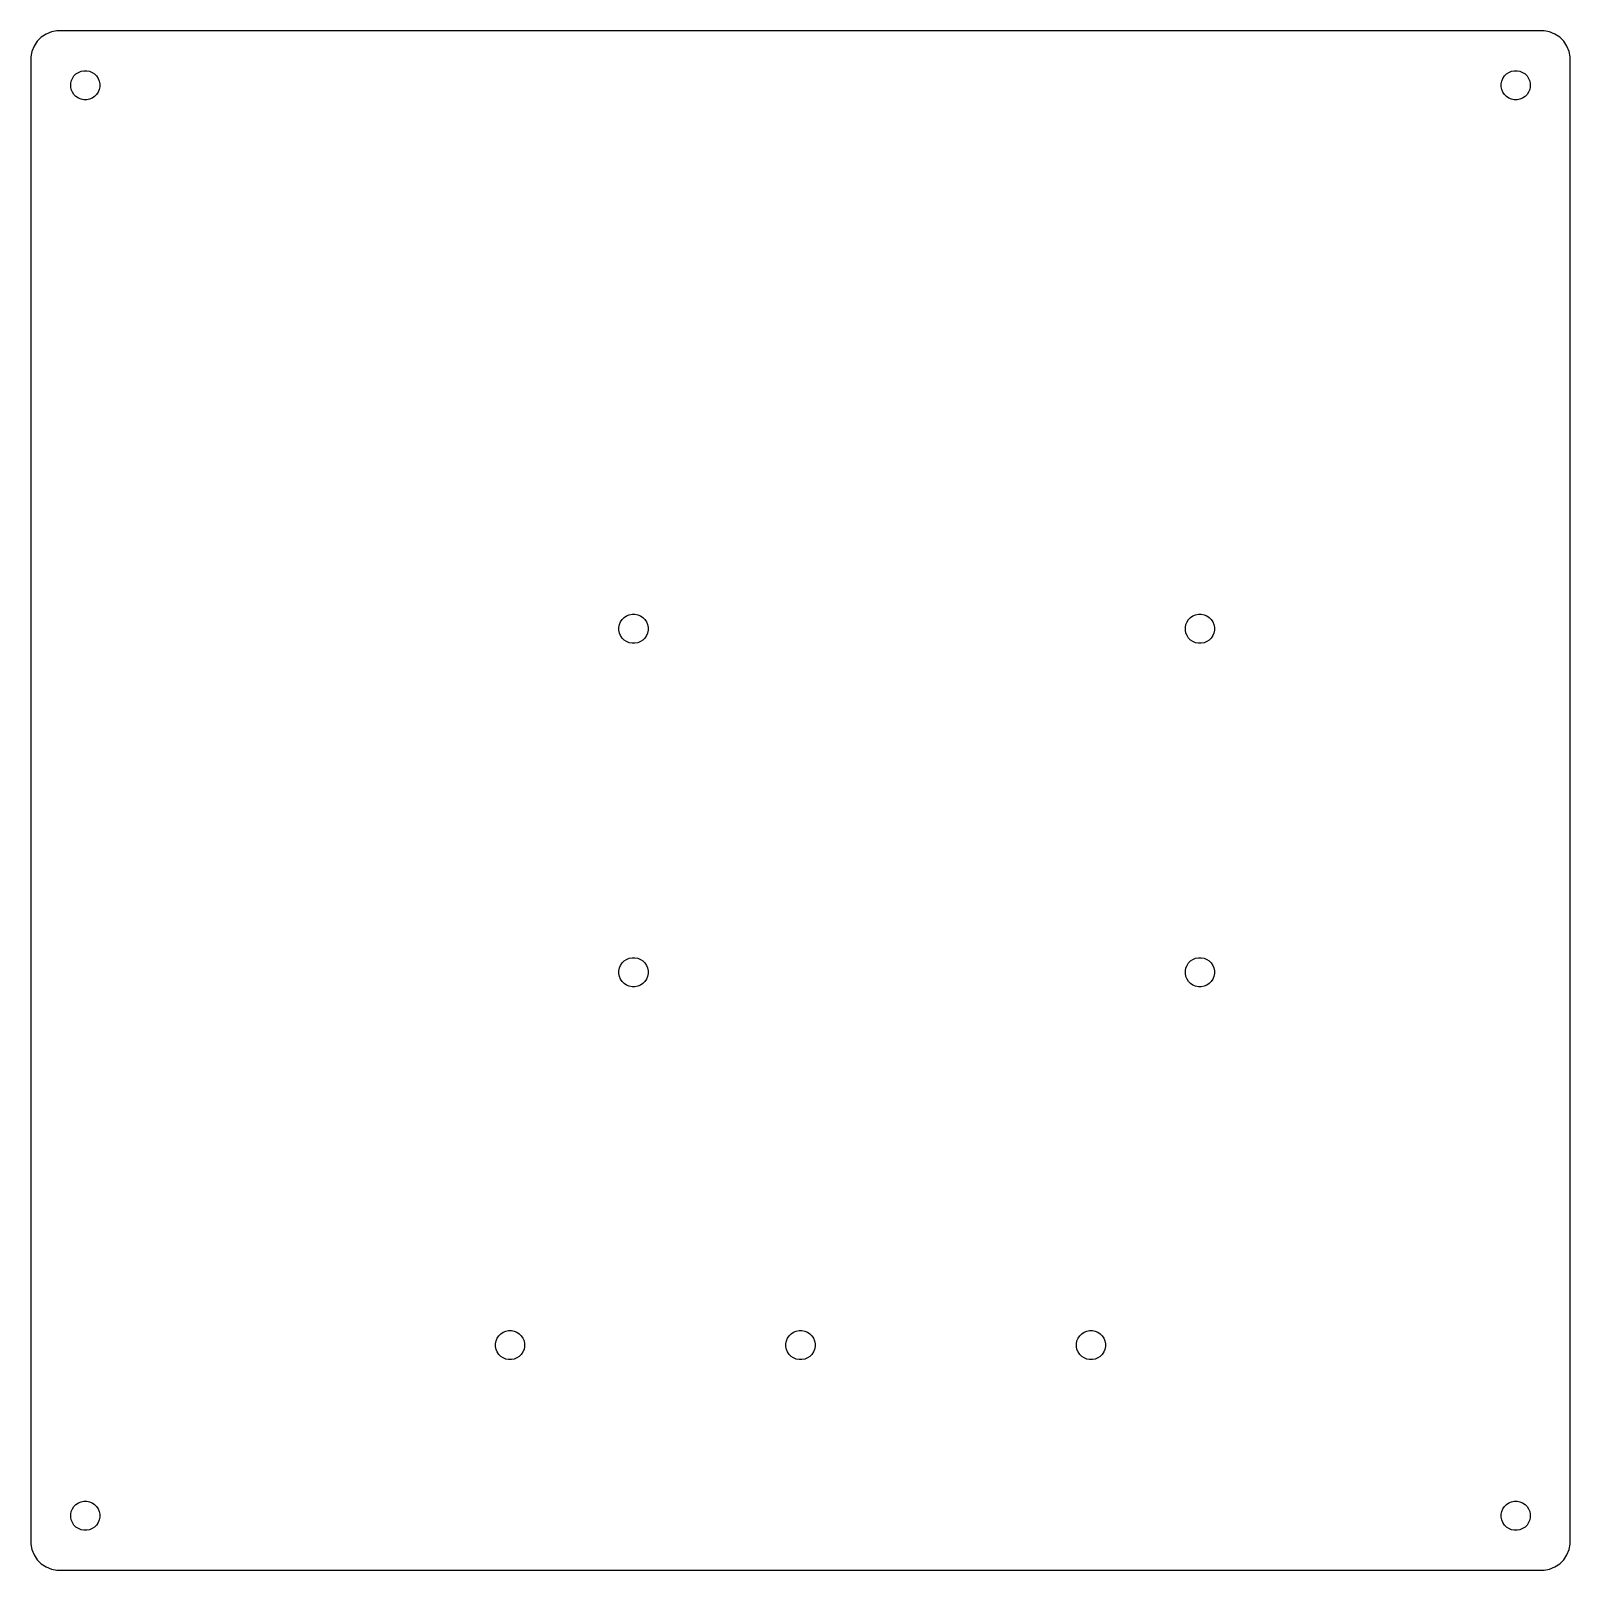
# Model space of a CAD drawing. Header units: millimetres. Extents: x -106 to 106, y -106 to 106.
import ezdxf

# ---------------------------------------------------------------- set-up
doc = ezdxf.new("R2010")
doc.units = ezdxf.units.MM
doc.layers.get('0').update_dxf_attribs({"linetype": 'CONTINUOUS'})

msp = doc.modelspace()

# ---------------------------------------------------------------- linework, layer by layer
for points in [[(103.167, -105.846), (103.895, -105.545), (104.55, -105.107), (105.107, -104.55), (105.545, -103.895), (105.846, -103.167), (106, -102.394), (106, 102.394), (105.846, 103.167), (105.545, 103.895), (105.107, 104.55), (104.55, 105.107), (103.895, 105.545), (103.167, 105.846), (102.394, 106), (-102.394, 106), (-103.167, 105.846), (-103.895, 105.545), (-104.55, 105.107), (-105.107, 104.55), (-105.545, 103.895), (-105.846, 103.167), (-106, 102.394), (-106, -102.394), (-105.846, -103.167), (-105.545, -103.895), (-105.107, -104.55), (-104.55, -105.107), (-103.895, -105.545), (-103.167, -105.846), (-102.394, -106), (102.394, -106)], [(-98.697, 96.5), (-99.0834, 96.5769), (-99.4474, 96.7276), (-99.7749, 96.9465), (-100.054, 97.2251), (-100.272, 97.5526), (-100.423, 97.9166), (-100.5, 98.303), (-100.5, 98.697), (-100.423, 99.0834), (-100.272, 99.4474), (-100.054, 99.7749), (-99.7749, 100.054), (-99.4474, 100.272), (-99.0834, 100.423), (-98.697, 100.5), (-98.303, 100.5), (-97.9166, 100.423), (-97.5526, 100.272), (-97.2251, 100.054), (-96.9465, 99.7749), (-96.7276, 99.4474), (-96.5769, 99.0834), (-96.5, 98.697), (-96.5, 98.303), (-96.5769, 97.9166), (-96.7276, 97.5526), (-96.9465, 97.2251), (-97.2251, 96.9465), (-97.5526, 96.7276), (-97.9166, 96.5769), (-98.303, 96.5)], [(98.303, 96.5), (97.9166, 96.5769), (97.5526, 96.7276), (97.2251, 96.9465), (96.9465, 97.2251), (96.7276, 97.5526), (96.5769, 97.9166), (96.5, 98.303), (96.5, 98.697), (96.5769, 99.0834), (96.7276, 99.4474), (96.9465, 99.7749), (97.2251, 100.054), (97.5526, 100.272), (97.9166, 100.423), (98.303, 100.5), (98.697, 100.5), (99.0834, 100.423), (99.4474, 100.272), (99.7749, 100.054), (100.054, 99.7749), (100.272, 99.4474), (100.423, 99.0834), (100.5, 98.697), (100.5, 98.303), (100.423, 97.9166), (100.272, 97.5526), (100.054, 97.2251), (99.7749, 96.9465), (99.4474, 96.7276), (99.0834, 96.5769), (98.697, 96.5)], [(-23.197, 21.65), (-23.5834, 21.7269), (-23.9474, 21.8776), (-24.2749, 22.0965), (-24.5535, 22.3751), (-24.7724, 22.7026), (-24.9231, 23.0666), (-25, 23.453), (-25, 23.847), (-24.9231, 24.2334), (-24.7724, 24.5974), (-24.5535, 24.9249), (-24.2749, 25.2035), (-23.9474, 25.4224), (-23.5834, 25.5731), (-23.197, 25.65), (-22.803, 25.65), (-22.4166, 25.5731), (-22.0526, 25.4224), (-21.7251, 25.2035), (-21.4465, 24.9249), (-21.2276, 24.5974), (-21.0769, 24.2334), (-21, 23.847), (-21, 23.453), (-21.0769, 23.0666), (-21.2276, 22.7026), (-21.4465, 22.3751), (-21.7251, 22.0965), (-22.0526, 21.8776), (-22.4166, 21.7269), (-22.803, 21.65)], [(54.803, 21.65), (54.4166, 21.7269), (54.0526, 21.8776), (53.7251, 22.0965), (53.4465, 22.3751), (53.2276, 22.7026), (53.0769, 23.0666), (53, 23.453), (53, 23.847), (53.0769, 24.2334), (53.2276, 24.5974), (53.4465, 24.9249), (53.7251, 25.2035), (54.0526, 25.4224), (54.4166, 25.5731), (54.803, 25.65), (55.197, 25.65), (55.5834, 25.5731), (55.9474, 25.4224), (56.2749, 25.2035), (56.5535, 24.9249), (56.7724, 24.5974), (56.9231, 24.2334), (57, 23.847), (57, 23.453), (56.9231, 23.0666), (56.7724, 22.7026), (56.5535, 22.3751), (56.2749, 22.0965), (55.9474, 21.8776), (55.5834, 21.7269), (55.197, 21.65)], [(-23.197, -25.65), (-23.5834, -25.5731), (-23.9474, -25.4224), (-24.2749, -25.2035), (-24.5535, -24.9249), (-24.7724, -24.5974), (-24.9231, -24.2334), (-25, -23.847), (-25, -23.453), (-24.9231, -23.0666), (-24.7724, -22.7026), (-24.5535, -22.3751), (-24.2749, -22.0965), (-23.9474, -21.8776), (-23.5834, -21.7269), (-23.197, -21.65), (-22.803, -21.65), (-22.4166, -21.7269), (-22.0526, -21.8776), (-21.7251, -22.0965), (-21.4465, -22.3751), (-21.2276, -22.7026), (-21.0769, -23.0666), (-21, -23.453), (-21, -23.847), (-21.0769, -24.2334), (-21.2276, -24.5974), (-21.4465, -24.9249), (-21.7251, -25.2035), (-22.0526, -25.4224), (-22.4166, -25.5731), (-22.803, -25.65)], [(54.803, -25.65), (54.4166, -25.5731), (54.0526, -25.4224), (53.7251, -25.2035), (53.4465, -24.9249), (53.2276, -24.5974), (53.0769, -24.2334), (53, -23.847), (53, -23.453), (53.0769, -23.0666), (53.2276, -22.7026), (53.4465, -22.3751), (53.7251, -22.0965), (54.0526, -21.8776), (54.4166, -21.7269), (54.803, -21.65), (55.197, -21.65), (55.5834, -21.7269), (55.9474, -21.8776), (56.2749, -22.0965), (56.5535, -22.3751), (56.7724, -22.7026), (56.9231, -23.0666), (57, -23.453), (57, -23.847), (56.9231, -24.2334), (56.7724, -24.5974), (56.5535, -24.9249), (56.2749, -25.2035), (55.9474, -25.4224), (55.5834, -25.5731), (55.197, -25.65)], [(-40.197, -77), (-40.5834, -76.9231), (-40.9474, -76.7724), (-41.2749, -76.5535), (-41.5535, -76.2749), (-41.7724, -75.9474), (-41.9231, -75.5834), (-42, -75.197), (-42, -74.803), (-41.9231, -74.4166), (-41.7724, -74.0526), (-41.5535, -73.7251), (-41.2749, -73.4465), (-40.9474, -73.2276), (-40.5834, -73.0769), (-40.197, -73), (-39.803, -73), (-39.4166, -73.0769), (-39.0526, -73.2276), (-38.7251, -73.4465), (-38.4465, -73.7251), (-38.2276, -74.0526), (-38.0769, -74.4166), (-38, -74.803), (-38, -75.197), (-38.0769, -75.5834), (-38.2276, -75.9474), (-38.4465, -76.2749), (-38.7251, -76.5535), (-39.0526, -76.7724), (-39.4166, -76.9231), (-39.803, -77)], [(-0.19698, -77), (-0.58338, -76.9231), (-0.94735, -76.7724), (-1.27493, -76.5535), (-1.5535, -76.2749), (-1.77238, -75.9474), (-1.92314, -75.5834), (-2, -75.197), (-2, -74.803), (-1.92314, -74.4166), (-1.77238, -74.0526), (-1.5535, -73.7251), (-1.27493, -73.4465), (-0.94735, -73.2276), (-0.58338, -73.0769), (-0.19698, -73), (0.19698, -73), (0.58338, -73.0769), (0.94735, -73.2276), (1.27493, -73.4465), (1.5535, -73.7251), (1.77238, -74.0526), (1.92314, -74.4166), (2, -74.803), (2, -75.197), (1.92314, -75.5834), (1.77238, -75.9474), (1.5535, -76.2749), (1.27493, -76.5535), (0.94735, -76.7724), (0.58338, -76.9231), (0.19698, -77)], [(39.803, -77), (39.4166, -76.9231), (39.0526, -76.7724), (38.7251, -76.5535), (38.4465, -76.2749), (38.2276, -75.9474), (38.0769, -75.5834), (38, -75.197), (38, -74.803), (38.0769, -74.4166), (38.2276, -74.0526), (38.4465, -73.7251), (38.7251, -73.4465), (39.0526, -73.2276), (39.4166, -73.0769), (39.803, -73), (40.197, -73), (40.5834, -73.0769), (40.9474, -73.2276), (41.2749, -73.4465), (41.5535, -73.7251), (41.7724, -74.0526), (41.9231, -74.4166), (42, -74.803), (42, -75.197), (41.9231, -75.5834), (41.7724, -75.9474), (41.5535, -76.2749), (41.2749, -76.5535), (40.9474, -76.7724), (40.5834, -76.9231), (40.197, -77)], [(-98.697, -100.5), (-99.0834, -100.423), (-99.4474, -100.272), (-99.7749, -100.054), (-100.054, -99.7749), (-100.272, -99.4474), (-100.423, -99.0834), (-100.5, -98.697), (-100.5, -98.303), (-100.423, -97.9166), (-100.272, -97.5526), (-100.054, -97.2251), (-99.7749, -96.9465), (-99.4474, -96.7276), (-99.0834, -96.5769), (-98.697, -96.5), (-98.303, -96.5), (-97.9166, -96.5769), (-97.5526, -96.7276), (-97.2251, -96.9465), (-96.9465, -97.2251), (-96.7276, -97.5526), (-96.5769, -97.9166), (-96.5, -98.303), (-96.5, -98.697), (-96.5769, -99.0834), (-96.7276, -99.4474), (-96.9465, -99.7749), (-97.2251, -100.054), (-97.5526, -100.272), (-97.9166, -100.423), (-98.303, -100.5)], [(98.303, -100.5), (97.9166, -100.423), (97.5526, -100.272), (97.2251, -100.054), (96.9465, -99.7749), (96.7276, -99.4474), (96.5769, -99.0834), (96.5, -98.697), (96.5, -98.303), (96.5769, -97.9166), (96.7276, -97.5526), (96.9465, -97.2251), (97.2251, -96.9465), (97.5526, -96.7276), (97.9166, -96.5769), (98.303, -96.5), (98.697, -96.5), (99.0834, -96.5769), (99.4474, -96.7276), (99.7749, -96.9465), (100.054, -97.2251), (100.272, -97.5526), (100.423, -97.9166), (100.5, -98.303), (100.5, -98.697), (100.423, -99.0834), (100.272, -99.4474), (100.054, -99.7749), (99.7749, -100.054), (99.4474, -100.272), (99.0834, -100.423), (98.697, -100.5)]]:
    msp.add_lwpolyline(points, close=True)

doc.saveas('drawing.dxf')
